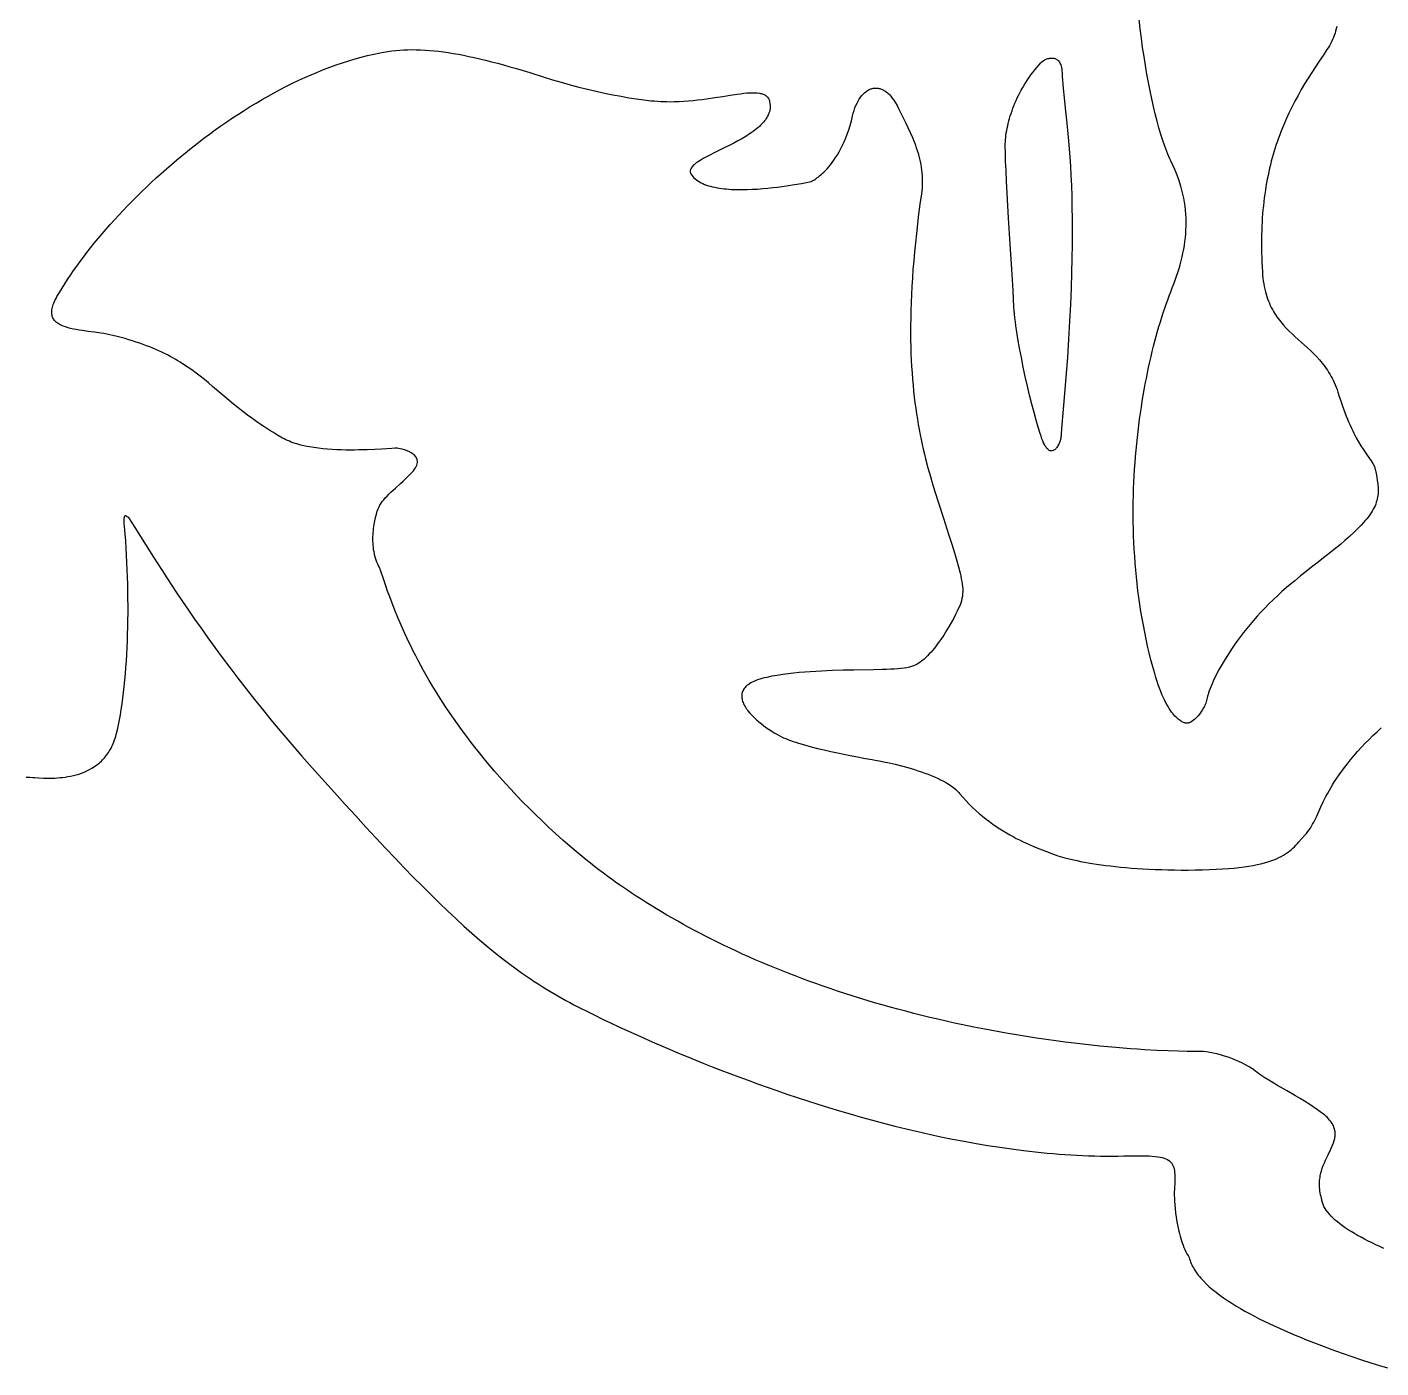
# Model space of a CAD drawing. Extents: x -599 to 1104, y -19005 to -18097.
# Drawn here: x -206.4 to 273.1, y -18954.4 to -18479.6 of the extents above; entities that cross this region are included whole.
import ezdxf

# ---------------------------------------------------------------- set-up
doc = ezdxf.new("R2010")
doc.units = 0
doc.layers.add('Layer_1', color=1, linetype='CONTINUOUS')

msp = doc.modelspace()

# ---------------------------------------------------------------- linework, layer by layer
at = {"layer": 'Layer_1'}
for points in [[(257.47, -18479.41), (257.28, -18480.2), (257.07, -18480.99), (256.84, -18481.77), (256.58, -18482.53), (256.29, -18483.29), (255.98, -18484.04), (255.64, -18484.77), (255.27, -18485.49), (254.87, -18486.2), (254.45, -18486.9), (253.99, -18487.58), (252.6, -18489.6), (251.23, -18491.62), (249.89, -18493.63), (248.59, -18495.65), (247.32, -18497.67), (246.09, -18499.7), (244.9, -18501.74), (243.74, -18503.8), (242.63, -18505.87), (241.55, -18507.97), (240.52, -18510.09), (239.54, -18512.24), (238.59, -18514.42), (237.7, -18516.64), (237.27, -18517.76), (236.85, -18518.89), (236.45, -18520.03), (236.05, -18521.19), (235.67, -18522.35), (235.31, -18523.53), (234.95, -18524.72), (234.61, -18525.92), (234.28, -18527.13), (233.97, -18528.36), (233.67, -18529.6), (233.38, -18530.85), (233.11, -18532.12), (232.85, -18533.41), (232.61, -18534.71), (232.38, -18536.02), (232.17, -18537.36), (231.97, -18538.7), (231.78, -18540.07), (231.61, -18541.45), (231.46, -18542.85), (231.32, -18544.27), (231.2, -18545.71), (231.09, -18547.17), (231, -18548.65), (230.92, -18550.14), (230.87, -18551.66), (230.82, -18553.2), (230.8, -18554.76), (230.79, -18556.34), (230.8, -18557.94), (230.83, -18559.57), (230.87, -18561.21), (230.93, -18562.89), (231.01, -18564.58), (231.11, -18566.3), (231.19, -18567.4), (231.29, -18568.46), (231.42, -18569.49), (231.58, -18570.48), (231.76, -18571.45), (231.96, -18572.38), (232.18, -18573.29), (232.42, -18574.16), (232.69, -18575.01), (232.97, -18575.83), (233.27, -18576.63), (233.59, -18577.4), (233.93, -18578.15), (234.28, -18578.87), (234.65, -18579.58), (235.04, -18580.26), (235.44, -18580.93), (235.85, -18581.57), (236.28, -18582.2), (236.72, -18582.81), (237.17, -18583.41), (237.64, -18583.99), (238.11, -18584.56), (238.59, -18585.12), (239.59, -18586.2), (240.61, -18587.24), (241.66, -18588.26), (242.73, -18589.25), (244.9, -18591.2), (247.08, -18593.17), (248.16, -18594.18), (249.23, -18595.22), (250.27, -18596.29), (251.29, -18597.4), (251.79, -18597.98), (252.28, -18598.57), (252.76, -18599.18), (253.23, -18599.8), (253.69, -18600.44), (254.14, -18601.09), (254.58, -18601.77), (255, -18602.46), (255.41, -18603.18), (255.81, -18603.92), (256.19, -18604.68), (256.55, -18605.47), (256.9, -18606.28), (257.23, -18607.11), (257.55, -18607.98), (257.84, -18608.87), (258.36, -18610.47), (258.86, -18611.98), (259.36, -18613.43), (259.85, -18614.79), (260.34, -18616.09), (260.81, -18617.32), (261.28, -18618.48), (261.75, -18619.58), (262.2, -18620.62), (262.65, -18621.61), (263.1, -18622.54), (263.53, -18623.43), (264.38, -18625.06), (265.21, -18626.52), (266, -18627.84), (266.77, -18629.05), (267.52, -18630.16), (268.23, -18631.21), (269.59, -18633.18), (270.23, -18634.16), (270.84, -18635.17), (271.37, -18637.74), (271.61, -18638.97), (271.82, -18640.18), (271.99, -18641.37), (272.05, -18641.96), (272.09, -18642.55), (272.12, -18643.14), (272.13, -18643.73), (272.11, -18644.31), (272.07, -18644.9), (272.01, -18645.49), (271.92, -18646.08), (271.8, -18646.68), (271.65, -18647.28), (271.47, -18647.89), (271.26, -18648.5), (271.01, -18649.11), (270.72, -18649.74), (270.4, -18650.37), (270.03, -18651.01), (269.63, -18651.66), (269.17, -18652.32), (268.68, -18652.99), (268.14, -18653.68), (267.54, -18654.37), (266.9, -18655.08), (266.06, -18655.98), (265.23, -18656.83), (264.41, -18657.66), (263.59, -18658.46), (261.97, -18659.98), (260.37, -18661.42), (258.77, -18662.79), (257.15, -18664.12), (255.52, -18665.43), (253.85, -18666.74), (250.38, -18669.42), (248.55, -18670.84), (246.65, -18672.34), (244.66, -18673.93), (242.57, -18675.65), (240.37, -18677.51), (238.06, -18679.53), (236.46, -18680.97), (234.91, -18682.43), (233.42, -18683.88), (231.98, -18685.34), (230.59, -18686.8), (229.26, -18688.26), (227.98, -18689.71), (226.75, -18691.15), (225.57, -18692.58), (224.44, -18694), (223.36, -18695.4), (222.33, -18696.79), (221.35, -18698.16), (220.42, -18699.5), (219.54, -18700.82), (218.7, -18702.12), (217.92, -18703.38), (217.18, -18704.61), (216.49, -18705.81), (215.84, -18706.97), (215.24, -18708.09), (214.69, -18709.16), (214.18, -18710.2), (213.72, -18711.18), (213.3, -18712.12), (212.93, -18713.01), (212.6, -18713.84), (212.31, -18714.62), (212.07, -18715.34), (211.87, -18715.99), (211.71, -18716.59), (211.59, -18717.11), (211.48, -18717.6), (211.35, -18718.07), (211.21, -18718.54), (211.05, -18718.99), (210.88, -18719.44), (210.69, -18719.87), (210.49, -18720.3), (210.28, -18720.71), (209.83, -18721.5), (209.34, -18722.24), (208.84, -18722.93), (208.31, -18723.56), (207.78, -18724.13), (207.24, -18724.63), (206.72, -18725.07), (206.21, -18725.44), (205.73, -18725.73), (205.28, -18725.95), (205.07, -18726.03), (204.87, -18726.09), (204.69, -18726.13), (204.52, -18726.14), (204.15, -18726.12), (203.94, -18726.09), (203.71, -18726.03), (203.46, -18725.96), (203.19, -18725.86), (202.91, -18725.74), (202.61, -18725.59), (202.3, -18725.41), (201.97, -18725.2), (201.63, -18724.96), (201.27, -18724.68), (200.91, -18724.36), (200.54, -18724.01), (200.15, -18723.61), (199.76, -18723.17), (199.36, -18722.68), (198.95, -18722.15), (198.54, -18721.57), (198.12, -18720.93), (197.69, -18720.24), (197.26, -18719.5), (196.83, -18718.7), (196.4, -18717.83), (195.97, -18716.91), (195.53, -18715.92), (195.1, -18714.87), (194.67, -18713.75), (194.24, -18712.55), (193.81, -18711.29), (193.39, -18709.95), (192.97, -18708.54), (192.29, -18706.11), (191.65, -18703.68), (191.04, -18701.24), (190.47, -18698.8), (189.93, -18696.35), (189.42, -18693.9), (188.95, -18691.45), (188.51, -18689), (188.1, -18686.55), (187.72, -18684.1), (187.37, -18681.64), (187.05, -18679.19), (186.76, -18676.75), (186.5, -18674.3), (186.27, -18671.86), (186.07, -18669.43), (185.89, -18667), (185.74, -18664.57), (185.62, -18662.15), (185.52, -18659.74), (185.45, -18657.34), (185.4, -18654.95), (185.38, -18652.56), (185.38, -18650.19), (185.4, -18647.83), (185.45, -18645.48), (185.52, -18643.14), (185.61, -18640.81), (185.73, -18638.5), (185.86, -18636.2), (186.02, -18633.92), (186.19, -18631.66), (186.38, -18629.41), (186.6, -18627.18), (186.83, -18624.96), (187.08, -18622.77), (187.34, -18620.59), (187.62, -18618.44), (187.92, -18616.31), (188.24, -18614.19), (188.57, -18612.11), (188.91, -18610.04), (189.27, -18608), (189.64, -18605.98), (190.03, -18603.99), (190.42, -18602.02), (190.83, -18600.09), (191.26, -18598.18), (191.69, -18596.29), (192.13, -18594.44), (192.59, -18592.62), (193.05, -18590.82), (193.52, -18589.06), (194, -18587.33), (194.49, -18585.63), (194.99, -18583.97), (195.49, -18582.34), (196, -18580.74), (196.52, -18579.18), (197.04, -18577.66), (197.57, -18576.17), (198.1, -18574.72), (198.63, -18573.31), (199.17, -18571.94), (199.71, -18570.57), (200.22, -18569.2), (200.7, -18567.83), (201.15, -18566.47), (201.58, -18565.1), (201.98, -18563.74), (202.34, -18562.37), (202.68, -18561), (202.98, -18559.64), (203.25, -18558.27), (203.48, -18556.9), (203.68, -18555.53), (203.84, -18554.15), (203.97, -18552.78), (204.05, -18551.4), (204.1, -18550.01), (204.11, -18548.62), (204.07, -18547.23), (204, -18545.83), (203.88, -18544.43), (203.71, -18543.02), (203.5, -18541.6), (203.25, -18540.18), (202.94, -18538.75), (202.59, -18537.31), (202.2, -18535.87), (201.75, -18534.42), (201.25, -18532.95), (200.7, -18531.48), (200.09, -18530), (199.43, -18528.51), (198.72, -18527.01), (198.35, -18526.23), (197.98, -18525.41), (197.62, -18524.56), (197.26, -18523.67), (196.9, -18522.74), (196.54, -18521.77), (195.84, -18519.74), (195.15, -18517.58), (194.47, -18515.29), (193.81, -18512.87), (193.17, -18510.35), (192.54, -18507.72), (191.93, -18504.98), (191.34, -18502.15), (190.77, -18499.23), (190.22, -18496.23), (189.7, -18493.15), (189.19, -18490.01), (188.71, -18486.8), (188.25, -18483.53), (187.82, -18480.21), (187.42, -18476.84)], [(274.19, -18912.12), (272.74, -18911.47), (271.33, -18910.82), (269.96, -18910.16), (268.62, -18909.5), (267.32, -18908.84), (266.07, -18908.17), (264.86, -18907.5), (263.7, -18906.83), (262.58, -18906.16), (261.5, -18905.48), (260.48, -18904.8), (259.51, -18904.12), (258.59, -18903.44), (257.73, -18902.75), (256.92, -18902.07), (256.17, -18901.38), (255.47, -18900.69), (254.84, -18900), (254.26, -18899.31), (253.76, -18898.62), (253.31, -18897.93), (252.93, -18897.24), (252.77, -18896.89), (252.62, -18896.54), (252.49, -18896.2), (252.38, -18895.85), (252.28, -18895.51), (252.21, -18895.16), (252.15, -18894.82), (252.11, -18894.47), (251.91, -18893.78), (251.75, -18893.1), (251.62, -18892.43), (251.51, -18891.78), (251.43, -18891.14), (251.38, -18890.51), (251.35, -18889.89), (251.35, -18889.28), (251.36, -18888.68), (251.4, -18888.09), (251.46, -18887.52), (251.54, -18886.95), (251.63, -18886.39), (251.75, -18885.85), (251.87, -18885.31), (252.01, -18884.78), (252.33, -18883.74), (252.69, -18882.74), (253.08, -18881.76), (253.5, -18880.82), (253.93, -18879.89), (254.36, -18878.99), (255.21, -18877.25), (255.6, -18876.41), (255.95, -18875.57), (256.26, -18874.75), (256.52, -18873.94), (256.63, -18873.53), (256.72, -18873.13), (256.8, -18872.73), (256.85, -18872.33), (256.88, -18871.93), (256.89, -18871.53), (256.88, -18871.13), (256.85, -18870.73), (256.79, -18870.33), (256.7, -18869.93), (256.59, -18869.52), (256.45, -18869.12), (256.28, -18868.71), (256.08, -18868.3), (255.84, -18867.89), (255.58, -18867.48), (255.27, -18867.06), (254.94, -18866.64), (254.56, -18866.22), (254.15, -18865.79), (253.7, -18865.36), (253.21, -18864.92), (252.67, -18864.48), (252.1, -18864.04), (250.65, -18862.99), (249.15, -18861.96), (247.61, -18860.96), (246.05, -18859.98), (244.46, -18859.02), (242.85, -18858.07), (239.64, -18856.22), (236.49, -18854.39), (234.95, -18853.48), (233.45, -18852.57), (232, -18851.66), (230.61, -18850.73), (229.28, -18849.8), (228.64, -18849.33), (228.03, -18848.86), (227.62, -18848.55), (227.18, -18848.25), (226.71, -18847.95), (226.22, -18847.65), (225.16, -18847.06), (224.03, -18846.49), (222.83, -18845.93), (221.57, -18845.4), (220.28, -18844.89), (218.96, -18844.42), (217.64, -18843.99), (216.31, -18843.6), (215, -18843.25), (213.73, -18842.95), (212.5, -18842.71), (211.32, -18842.53), (210.23, -18842.42), (209.71, -18842.39), (209.21, -18842.37), (207.09, -18842.36), (204.47, -18842.33), (201.36, -18842.26), (197.79, -18842.15), (193.76, -18841.97), (189.31, -18841.73), (186.93, -18841.58), (184.45, -18841.4), (181.86, -18841.21), (179.19, -18840.98), (176.41, -18840.74), (173.55, -18840.46), (170.59, -18840.16), (167.55, -18839.82), (164.42, -18839.46), (161.21, -18839.06), (157.92, -18838.62), (154.55, -18838.15), (151.11, -18837.65), (147.58, -18837.1), (143.99, -18836.51), (140.33, -18835.88), (136.6, -18835.21), (132.8, -18834.49), (128.95, -18833.73), (125.03, -18832.92), (122.06, -18832.29), (119.12, -18831.63), (116.2, -18830.96), (113.31, -18830.28), (110.45, -18829.58), (107.61, -18828.87), (104.79, -18828.14), (102, -18827.4), (99.24, -18826.64), (96.5, -18825.87), (93.78, -18825.09), (91.09, -18824.29), (88.43, -18823.48), (85.79, -18822.65), (83.18, -18821.81), (80.59, -18820.96), (78.03, -18820.1), (75.49, -18819.22), (72.98, -18818.34), (70.49, -18817.44), (68.03, -18816.53), (65.59, -18815.61), (63.18, -18814.68), (60.79, -18813.73), (58.43, -18812.78), (56.09, -18811.82), (53.78, -18810.84), (51.49, -18809.86), (49.23, -18808.86), (47, -18807.86), (44.79, -18806.85), (42.6, -18805.83), (40.44, -18804.8), (38.31, -18803.76), (36.2, -18802.71), (34.11, -18801.66), (32.05, -18800.6), (30.02, -18799.52), (28.01, -18798.45), (26.02, -18797.36), (24.07, -18796.27), (22.13, -18795.17), (20.22, -18794.07), (18.34, -18792.96), (16.48, -18791.84), (14.65, -18790.72), (12.84, -18789.59), (11.05, -18788.46), (9.3, -18787.32), (7.56, -18786.18), (5.85, -18785.03), (4.17, -18783.88), (2.51, -18782.72), (0.88, -18781.56), (-0.73, -18780.4), (-2.31, -18779.23), (-3.87, -18778.06), (-5.4, -18776.88), (-6.91, -18775.71), (-8.39, -18774.53), (-9.85, -18773.35), (-11.28, -18772.16), (-12.69, -18770.98), (-14.07, -18769.79), (-16.66, -18767.52), (-19.18, -18765.25), (-21.64, -18762.99), (-24.03, -18760.74), (-26.35, -18758.49), (-28.61, -18756.26), (-30.81, -18754.03), (-32.94, -18751.81), (-35.01, -18749.61), (-37.02, -18747.41), (-38.98, -18745.23), (-40.87, -18743.07), (-42.71, -18740.91), (-44.49, -18738.78), (-46.21, -18736.66), (-47.88, -18734.55), (-49.5, -18732.47), (-51.06, -18730.4), (-52.57, -18728.35), (-54.03, -18726.33), (-55.44, -18724.32), (-56.8, -18722.34), (-58.11, -18720.38), (-59.38, -18718.45), (-60.6, -18716.54), (-61.77, -18714.65), (-62.9, -18712.79), (-63.99, -18710.96), (-65.03, -18709.16), (-66.03, -18707.39), (-66.99, -18705.64), (-67.91, -18703.93), (-68.79, -18702.25), (-69.63, -18700.6), (-70.44, -18698.98), (-71.21, -18697.4), (-71.94, -18695.85), (-72.65, -18694.34), (-73.95, -18691.43), (-75.12, -18688.67), (-76.18, -18686.08), (-77.13, -18683.65), (-77.98, -18681.39), (-78.72, -18679.31), (-79.38, -18677.43), (-80.47, -18674.24), (-80.91, -18672.95), (-81.29, -18671.88), (-81.62, -18671.03), (-81.77, -18670.69), (-81.91, -18670.4), (-82.23, -18669.74), (-82.53, -18669.06), (-82.79, -18668.36), (-83.02, -18667.65), (-83.23, -18666.92), (-83.4, -18666.19), (-83.55, -18665.44), (-83.67, -18664.69), (-83.77, -18663.93), (-83.84, -18663.16), (-83.89, -18662.4), (-83.91, -18661.64), (-83.92, -18660.88), (-83.91, -18660.12), (-83.88, -18659.37), (-83.84, -18658.63), (-83.77, -18657.89), (-83.7, -18657.18), (-83.51, -18655.78), (-83.27, -18654.46), (-83, -18653.23), (-82.71, -18652.1), (-82.4, -18651.08), (-82.08, -18650.21), (-81.77, -18649.48), (-81.61, -18649.16), (-81.44, -18648.84), (-81.05, -18648.2), (-80.6, -18647.58), (-80.1, -18646.95), (-79.54, -18646.32), (-78.93, -18645.68), (-78.26, -18645.02), (-77.54, -18644.34), (-75.96, -18642.88), (-74.18, -18641.25), (-73.23, -18640.36), (-72.23, -18639.41), (-71.19, -18638.39), (-70.11, -18637.3), (-69.61, -18636.74), (-69.19, -18636.19), (-68.85, -18635.67), (-68.58, -18635.17), (-68.39, -18634.69), (-68.26, -18634.24), (-68.19, -18633.8), (-68.18, -18633.39), (-68.22, -18633), (-68.32, -18632.63), (-68.46, -18632.27), (-68.64, -18631.94), (-68.87, -18631.62), (-69.12, -18631.33), (-69.41, -18631.05), (-69.73, -18630.79), (-70.07, -18630.55), (-70.43, -18630.32), (-70.81, -18630.11), (-71.2, -18629.92), (-71.59, -18629.74), (-71.99, -18629.58), (-72.79, -18629.31), (-73.56, -18629.09), (-74.27, -18628.92), (-74.88, -18628.81), (-75.37, -18628.74), (-75.64, -18628.73), (-76.04, -18628.73), (-77.23, -18628.79), (-80.91, -18629.02), (-83.3, -18629.15), (-85.97, -18629.27), (-88.88, -18629.35), (-90.4, -18629.37), (-91.95, -18629.37), (-93.54, -18629.36), (-95.14, -18629.32), (-96.76, -18629.26), (-98.39, -18629.17), (-100.02, -18629.06), (-101.64, -18628.91), (-103.25, -18628.73), (-104.84, -18628.51), (-106.4, -18628.25), (-107.92, -18627.95), (-109.41, -18627.61), (-110.13, -18627.42), (-110.84, -18627.21), (-111.53, -18627), (-112.21, -18626.77), (-112.88, -18626.53), (-113.53, -18626.28), (-114.16, -18626.02), (-114.77, -18625.74), (-115.36, -18625.44), (-115.93, -18625.13), (-117.12, -18624.45), (-118.28, -18623.77), (-119.41, -18623.09), (-120.5, -18622.41), (-122.6, -18621.06), (-124.6, -18619.71), (-126.49, -18618.37), (-128.3, -18617.04), (-130.03, -18615.72), (-131.68, -18614.41), (-133.28, -18613.11), (-134.83, -18611.83), (-137.82, -18609.3), (-140.72, -18606.83), (-142.17, -18605.62), (-143.62, -18604.43), (-145.09, -18603.26), (-146.59, -18602.11), (-148.13, -18600.98), (-149.72, -18599.88), (-151.36, -18598.8), (-152.21, -18598.27), (-153.07, -18597.74), (-153.96, -18597.23), (-154.86, -18596.72), (-155.79, -18596.21), (-156.74, -18595.71), (-157.71, -18595.22), (-158.71, -18594.74), (-159.74, -18594.26), (-160.79, -18593.79), (-161.87, -18593.33), (-162.98, -18592.88), (-164.13, -18592.43), (-165.31, -18592), (-166.52, -18591.57), (-167.76, -18591.14), (-169.05, -18590.73), (-170.37, -18590.33), (-171.72, -18589.93), (-173.12, -18589.54), (-174.56, -18589.16), (-176.05, -18588.79), (-177.08, -18588.56), (-178.14, -18588.35), (-179.22, -18588.16), (-180.31, -18587.98), (-182.53, -18587.66), (-184.76, -18587.36), (-186.93, -18587.05), (-188, -18586.88), (-189.03, -18586.7), (-190.03, -18586.51), (-191, -18586.29), (-191.92, -18586.06), (-192.79, -18585.79), (-193.61, -18585.5), (-194.37, -18585.17), (-194.73, -18584.99), (-195.07, -18584.8), (-195.39, -18584.6), (-195.7, -18584.39), (-195.98, -18584.17), (-196.25, -18583.94), (-196.5, -18583.7), (-196.72, -18583.44), (-196.93, -18583.18), (-197.11, -18582.89), (-197.27, -18582.6), (-197.41, -18582.29), (-197.52, -18581.96), (-197.6, -18581.62), (-197.67, -18581.27), (-197.7, -18580.9), (-197.71, -18580.51), (-197.69, -18580.11), (-197.65, -18579.69), (-197.57, -18579.25), (-197.47, -18578.79), (-197.33, -18578.32), (-197.16, -18577.82), (-196.97, -18577.31), (-196.74, -18576.77), (-196.48, -18576.22), (-196.18, -18575.65), (-195.85, -18575.05), (-194.98, -18573.56), (-194.06, -18572.04), (-193.11, -18570.51), (-192.1, -18568.97), (-191.06, -18567.4), (-189.98, -18565.83), (-188.85, -18564.24), (-187.68, -18562.64), (-186.48, -18561.02), (-185.23, -18559.4), (-183.95, -18557.77), (-182.63, -18556.13), (-181.28, -18554.48), (-179.89, -18552.83), (-178.46, -18551.18), (-177, -18549.52), (-175.51, -18547.86), (-173.99, -18546.2), (-172.43, -18544.54), (-170.84, -18542.88), (-169.22, -18541.23), (-167.57, -18539.57), (-165.9, -18537.93), (-164.19, -18536.29), (-162.46, -18534.65), (-160.7, -18533.03), (-158.91, -18531.41), (-157.1, -18529.8), (-155.27, -18528.21), (-153.41, -18526.63), (-151.52, -18525.06), (-149.62, -18523.51), (-147.69, -18521.98), (-145.75, -18520.46), (-143.78, -18518.96), (-141.8, -18517.48), (-139.79, -18516.02), (-137.77, -18514.58), (-135.73, -18513.17), (-133.67, -18511.78), (-131.6, -18510.42), (-129.52, -18509.08), (-127.42, -18507.77), (-125.3, -18506.49), (-123.18, -18505.24), (-121.04, -18504.02), (-118.89, -18502.83), (-116.73, -18501.68), (-114.56, -18500.56), (-112.38, -18499.47), (-110.2, -18498.42), (-108, -18497.42), (-105.8, -18496.44), (-103.6, -18495.51), (-101.38, -18494.63), (-99.17, -18493.78), (-96.95, -18492.98), (-94.72, -18492.22), (-92.5, -18491.51), (-90.27, -18490.84), (-88.05, -18490.22), (-85.82, -18489.65), (-83.59, -18489.14), (-81.37, -18488.67), (-80.01, -18488.42), (-78.63, -18488.2), (-77.25, -18488.02), (-75.85, -18487.86), (-74.43, -18487.74), (-73, -18487.65), (-71.54, -18487.6), (-70.06, -18487.58), (-68.56, -18487.59), (-67.03, -18487.64), (-65.48, -18487.71), (-63.89, -18487.83), (-62.28, -18487.97), (-60.63, -18488.15), (-58.95, -18488.37), (-57.23, -18488.61), (-55.47, -18488.9), (-53.67, -18489.21), (-51.83, -18489.56), (-49.95, -18489.95), (-48.02, -18490.37), (-46.05, -18490.82), (-44.02, -18491.31), (-41.95, -18491.84), (-39.82, -18492.4), (-37.64, -18492.99), (-35.4, -18493.62), (-33.11, -18494.28), (-30.75, -18494.99), (-28.34, -18495.72), (-23.32, -18497.3), (-20.27, -18498.24), (-17.2, -18499.14), (-14.12, -18499.99), (-11.03, -18500.81), (-7.95, -18501.58), (-4.9, -18502.29), (-1.89, -18502.96), (1.06, -18503.57), (3.95, -18504.11), (6.76, -18504.6), (9.47, -18505.02), (12.07, -18505.37), (14.55, -18505.65), (15.74, -18505.76), (16.89, -18505.85), (18.01, -18505.92), (19.08, -18505.97), (20.12, -18506), (21.11, -18506.01), (22.82, -18505.99), (24.51, -18505.94), (26.18, -18505.84), (27.83, -18505.72), (29.46, -18505.57), (31.06, -18505.4), (32.63, -18505.21), (34.17, -18505), (37.14, -18504.57), (39.98, -18504.12), (42.64, -18503.7), (45.13, -18503.32), (46.3, -18503.17), (47.42, -18503.03), (48.49, -18502.93), (49.5, -18502.86), (50.46, -18502.83), (51.35, -18502.83), (52.19, -18502.89), (52.96, -18502.99), (53.32, -18503.06), (53.66, -18503.14), (53.99, -18503.24), (54.3, -18503.35), (54.59, -18503.48), (54.87, -18503.62), (55.13, -18503.78), (55.36, -18503.95), (55.59, -18504.15), (55.79, -18504.36), (55.97, -18504.58), (56.14, -18504.83), (56.28, -18505.1), (56.4, -18505.38), (56.51, -18505.69), (56.59, -18506.01), (56.71, -18506.63), (56.76, -18507.24), (56.77, -18507.84), (56.73, -18508.42), (56.64, -18509), (56.5, -18509.57), (56.32, -18510.12), (56.1, -18510.67), (55.83, -18511.21), (55.53, -18511.74), (55.19, -18512.26), (54.81, -18512.77), (54.4, -18513.28), (53.96, -18513.77), (53.49, -18514.26), (52.98, -18514.74), (52.45, -18515.21), (51.9, -18515.67), (51.32, -18516.13), (50.72, -18516.58), (50.1, -18517.02), (49.46, -18517.45), (48.13, -18518.3), (46.75, -18519.12), (45.33, -18519.92), (43.88, -18520.69), (42.43, -18521.44), (39.53, -18522.88), (36.75, -18524.25), (35.44, -18524.91), (34.2, -18525.55), (33.04, -18526.18), (31.98, -18526.81), (31.04, -18527.42), (30.61, -18527.72), (30.22, -18528.02), (29.86, -18528.32), (29.54, -18528.62), (29.25, -18528.91), (29.01, -18529.2), (28.81, -18529.5), (28.65, -18529.79), (28.54, -18530.08), (28.47, -18530.37), (28.45, -18530.66), (28.49, -18530.95), (28.57, -18531.24), (28.71, -18531.53), (29.02, -18532.02), (29.38, -18532.48), (29.77, -18532.92), (30.21, -18533.33), (30.68, -18533.71), (31.19, -18534.08), (31.73, -18534.41), (32.31, -18534.73), (32.92, -18535.02), (33.56, -18535.29), (34.23, -18535.54), (34.93, -18535.77), (35.65, -18535.98), (36.4, -18536.16), (37.17, -18536.33), (37.96, -18536.49), (38.77, -18536.62), (39.6, -18536.74), (40.45, -18536.84), (41.31, -18536.92), (42.18, -18536.99), (43.07, -18537.05), (44.88, -18537.12), (46.71, -18537.13), (48.57, -18537.11), (50.43, -18537.04), (52.28, -18536.93), (54.12, -18536.79), (55.92, -18536.63), (57.69, -18536.45), (59.4, -18536.24), (61.04, -18536.03), (62.6, -18535.81), (65.44, -18535.37), (67.82, -18534.95), (69.64, -18534.61), (71.22, -18534.29), (71.33, -18534.23), (71.67, -18534.06), (72.2, -18533.76), (72.9, -18533.31), (73.31, -18533.02), (73.75, -18532.69), (74.22, -18532.32), (74.72, -18531.9), (75.24, -18531.43), (75.79, -18530.92), (76.35, -18530.35), (76.93, -18529.73), (77.53, -18529.06), (78.13, -18528.32), (78.74, -18527.53), (79.35, -18526.68), (79.97, -18525.76), (80.58, -18524.79), (81.19, -18523.74), (81.79, -18522.63), (82.38, -18521.44), (82.96, -18520.19), (83.52, -18518.86), (84.06, -18517.46), (84.58, -18515.98), (85.07, -18514.42), (85.53, -18512.78), (85.96, -18511.06), (86.21, -18510.06), (86.5, -18509.11), (86.81, -18508.21), (87.16, -18507.36), (87.53, -18506.55), (87.92, -18505.8), (88.34, -18505.09), (88.78, -18504.44), (89.24, -18503.85), (89.72, -18503.31), (90.22, -18502.83), (90.74, -18502.4), (91.27, -18502.04), (91.54, -18501.88), (91.82, -18501.74), (92.09, -18501.61), (92.37, -18501.5), (92.65, -18501.4), (92.94, -18501.32), (93.23, -18501.26), (93.52, -18501.21), (93.81, -18501.18), (94.1, -18501.17), (94.4, -18501.18), (94.69, -18501.2), (94.99, -18501.24), (95.29, -18501.29), (95.59, -18501.37), (95.89, -18501.46), (96.19, -18501.57), (96.49, -18501.7), (96.79, -18501.84), (97.09, -18502.01), (97.39, -18502.19), (97.69, -18502.4), (97.99, -18502.62), (98.28, -18502.86), (98.58, -18503.12), (98.88, -18503.4), (99.46, -18504.03), (100.04, -18504.73), (100.62, -18505.51), (101.18, -18506.38), (101.73, -18507.33), (102.27, -18508.37), (103.9, -18511.67), (104.73, -18513.37), (105.56, -18515.1), (106.36, -18516.87), (107.13, -18518.67), (107.51, -18519.59), (107.86, -18520.51), (108.21, -18521.44), (108.53, -18522.38), (108.84, -18523.33), (109.14, -18524.29), (109.41, -18525.26), (109.65, -18526.24), (109.88, -18527.22), (110.08, -18528.22), (110.25, -18529.22), (110.39, -18530.24), (110.51, -18531.26), (110.59, -18532.29), (110.63, -18533.33), (110.65, -18534.39), (110.62, -18535.45), (110.56, -18536.52), (110.46, -18537.6), (110.32, -18538.69), (109.82, -18542.3), (109.36, -18545.84), (108.94, -18549.3), (108.55, -18552.68), (108.2, -18555.99), (107.89, -18559.22), (107.61, -18562.38), (107.36, -18565.47), (107.15, -18568.49), (106.96, -18571.44), (106.81, -18574.32), (106.7, -18577.14), (106.61, -18579.9), (106.55, -18582.59), (106.51, -18585.23), (106.51, -18587.8), (106.53, -18590.31), (106.58, -18592.77), (106.65, -18595.18), (106.75, -18597.53), (106.87, -18599.83), (107.02, -18602.08), (107.18, -18604.28), (107.37, -18606.43), (107.58, -18608.54), (107.81, -18610.6), (108.05, -18612.62), (108.32, -18614.6), (108.6, -18616.54), (108.9, -18618.44), (109.22, -18620.3), (109.55, -18622.13), (109.89, -18623.93), (110.25, -18625.69), (110.62, -18627.42), (111, -18629.12), (111.4, -18630.79), (111.8, -18632.44), (112.64, -18635.65), (113.51, -18638.78), (114.41, -18641.83), (115.32, -18644.82), (116.25, -18647.75), (118.13, -18653.51), (119.99, -18659.19), (120.9, -18662.03), (121.78, -18664.9), (122.63, -18667.79), (123.45, -18670.72), (124.02, -18672.93), (124.26, -18673.96), (124.48, -18674.95), (124.66, -18675.9), (124.8, -18676.82), (124.9, -18677.71), (124.96, -18678.58), (124.98, -18679.43), (124.94, -18680.27), (124.85, -18681.11), (124.71, -18681.95), (124.51, -18682.8), (124.25, -18683.66), (123.92, -18684.53), (123.53, -18685.43), (123.05, -18686.42), (122.47, -18687.58), (121.79, -18688.87), (121.02, -18690.28), (120.17, -18691.76), (119.24, -18693.31), (118.25, -18694.88), (117.19, -18696.45), (116.64, -18697.23), (116.08, -18698), (115.51, -18698.75), (114.93, -18699.49), (114.35, -18700.21), (113.75, -18700.9), (113.14, -18701.57), (112.53, -18702.21), (111.92, -18702.82), (111.3, -18703.39), (110.67, -18703.91), (110.05, -18704.4), (109.42, -18704.84), (108.79, -18705.23), (108.17, -18705.56), (107.54, -18705.84), (107.22, -18705.96), (106.87, -18706.07), (106.09, -18706.28), (105.2, -18706.45), (104.22, -18706.61), (103.14, -18706.74), (101.97, -18706.85), (100.72, -18706.94), (99.38, -18707.01), (97.97, -18707.07), (96.49, -18707.12), (93.34, -18707.2), (86.39, -18707.31), (82.67, -18707.38), (78.84, -18707.48), (76.89, -18707.56), (74.93, -18707.64), (72.96, -18707.75), (70.99, -18707.88), (69.01, -18708.02), (67.04, -18708.2), (65.08, -18708.4), (63.13, -18708.63), (61.2, -18708.89), (59.29, -18709.18), (57.41, -18709.51), (55.57, -18709.88), (54.68, -18710.09), (53.84, -18710.3), (53.06, -18710.53), (52.33, -18710.78), (51.64, -18711.03), (51.01, -18711.3), (50.43, -18711.58), (49.89, -18711.87), (49.4, -18712.17), (48.95, -18712.48), (48.55, -18712.8), (48.19, -18713.13), (47.87, -18713.46), (47.59, -18713.81), (47.35, -18714.16), (47.15, -18714.52), (46.99, -18714.88), (46.87, -18715.26), (46.78, -18715.63), (46.72, -18716.02), (46.7, -18716.41), (46.7, -18716.8), (46.74, -18717.2), (46.81, -18717.6), (46.91, -18718), (47.03, -18718.41), (47.19, -18718.81), (47.36, -18719.22), (47.56, -18719.63), (47.79, -18720.05), (48.04, -18720.46), (48.3, -18720.87), (48.59, -18721.28), (48.9, -18721.69), (49.56, -18722.51), (50.29, -18723.31), (51.08, -18724.11), (51.9, -18724.88), (52.77, -18725.64), (53.66, -18726.37), (54.57, -18727.07), (55.49, -18727.74), (56.42, -18728.38), (57.33, -18728.98), (58.24, -18729.53), (59.11, -18730.04), (59.96, -18730.5), (60.76, -18730.91), (61.52, -18731.26), (62.27, -18731.58), (63.08, -18731.91), (63.95, -18732.23), (64.87, -18732.55), (65.84, -18732.87), (66.85, -18733.19), (68.99, -18733.82), (71.24, -18734.44), (73.56, -18735.03), (75.93, -18735.6), (78.3, -18736.14), (80.64, -18736.66), (82.9, -18737.13), (85.06, -18737.56), (87.07, -18737.95), (90.51, -18738.58), (92.93, -18738.97), (94, -18739.15), (95.39, -18739.41), (97.05, -18739.74), (98.94, -18740.15), (101.02, -18740.63), (103.24, -18741.2), (105.56, -18741.83), (106.74, -18742.18), (107.94, -18742.54), (109.13, -18742.93), (110.33, -18743.33), (111.52, -18743.75), (112.69, -18744.2), (113.85, -18744.66), (114.99, -18745.13), (116.09, -18745.63), (117.16, -18746.15), (118.19, -18746.69), (119.18, -18747.24), (120.12, -18747.82), (121, -18748.41), (121.82, -18749.02), (122.57, -18749.65), (122.92, -18749.97), (123.25, -18750.3), (123.56, -18750.63), (123.85, -18750.97), (124.97, -18752.28), (126.12, -18753.54), (127.28, -18754.75), (128.45, -18755.91), (129.64, -18757.02), (130.83, -18758.08), (132.03, -18759.09), (133.24, -18760.06), (134.45, -18760.98), (135.66, -18761.86), (136.87, -18762.69), (138.08, -18763.49), (139.27, -18764.24), (140.46, -18764.96), (141.63, -18765.64), (142.79, -18766.28), (143.94, -18766.89), (145.06, -18767.46), (146.16, -18768), (147.24, -18768.51), (148.29, -18768.99), (149.32, -18769.44), (151.26, -18770.26), (153.07, -18770.97), (154.7, -18771.59), (157.41, -18772.6), (158.02, -18772.82), (158.7, -18773.06), (159.46, -18773.3), (160.29, -18773.54), (161.19, -18773.79), (162.16, -18774.04), (163.2, -18774.29), (164.32, -18774.54), (165.49, -18774.79), (166.74, -18775.04), (168.06, -18775.29), (169.44, -18775.53), (170.88, -18775.77), (172.4, -18776.01), (173.97, -18776.24), (175.61, -18776.45), (177.31, -18776.66), (179.08, -18776.87), (180.9, -18777.05), (182.79, -18777.23), (184.73, -18777.4), (186.73, -18777.55), (188.8, -18777.68), (190.92, -18777.8), (193.09, -18777.9), (195.33, -18777.98), (197.61, -18778.05), (199.96, -18778.09), (202.35, -18778.11), (204.8, -18778.11), (207.3, -18778.08), (209.86, -18778.03), (212.36, -18777.95), (214.72, -18777.85), (216.95, -18777.73), (219.06, -18777.58), (221.04, -18777.41), (222.9, -18777.21), (224.64, -18776.99), (226.28, -18776.76), (227.82, -18776.5), (229.26, -18776.21), (230.6, -18775.91), (231.86, -18775.59), (233.03, -18775.25), (234.13, -18774.89), (235.15, -18774.52), (236.1, -18774.12), (236.99, -18773.71), (237.82, -18773.28), (238.6, -18772.83), (239.33, -18772.37), (240.02, -18771.89), (240.67, -18771.4), (241.29, -18770.9), (241.88, -18770.37), (242.45, -18769.84), (242.99, -18769.29), (243.53, -18768.73), (244.06, -18768.16), (245.11, -18766.98), (246.18, -18765.76), (246.72, -18765.14), (247.21, -18764.51), (247.67, -18763.88), (248.11, -18763.23), (248.52, -18762.56), (248.91, -18761.88), (249.28, -18761.19), (249.65, -18760.48), (250.36, -18759), (251.08, -18757.43), (251.84, -18755.77), (252.68, -18754), (253.13, -18753.07), (253.62, -18752.11), (254.15, -18751.11), (254.72, -18750.09), (255.33, -18749.02), (255.99, -18747.93), (256.7, -18746.79), (257.47, -18745.61), (258.31, -18744.39), (259.21, -18743.13), (260.18, -18741.83), (261.22, -18740.48), (262.35, -18739.09), (263.56, -18737.65), (264.85, -18736.15), (266.24, -18734.61), (267.55, -18733.22), (268.9, -18731.85), (270.29, -18730.49), (271.73, -18729.14), (273.2, -18727.81)], [(-206.75, -18745.2), (-205.51, -18745.27), (-204.45, -18745.33), (-204.09, -18745.35), (-203.74, -18745.38), (-202.25, -18745.48), (-200.62, -18745.55), (-199.09, -18745.58), (-197.44, -18745.56), (-196.57, -18745.53), (-195.68, -18745.48), (-194.77, -18745.4), (-193.85, -18745.31), (-192.91, -18745.19), (-191.96, -18745.04), (-191, -18744.86), (-190.04, -18744.64), (-189.08, -18744.4), (-188.12, -18744.11), (-187.17, -18743.79), (-186.23, -18743.42), (-185.3, -18743.01), (-184.38, -18742.56), (-183.48, -18742.06), (-182.6, -18741.5), (-181.75, -18740.89), (-181.33, -18740.57), (-180.92, -18740.23), (-180.52, -18739.88), (-180.12, -18739.51), (-179.74, -18739.13), (-179.36, -18738.73), (-178.99, -18738.32), (-178.63, -18737.89), (-178.28, -18737.45), (-177.94, -18736.98), (-177.61, -18736.51), (-177.3, -18736.01), (-176.99, -18735.5), (-176.7, -18734.97), (-176.42, -18734.42), (-176.15, -18733.86), (-175.89, -18733.27), (-175.65, -18732.67), (-175.42, -18732.05), (-175.2, -18731.41), (-175, -18730.75), (-174.82, -18730.07), (-174.43, -18728.44), (-174.06, -18726.74), (-173.71, -18724.97), (-173.38, -18723.14), (-173.07, -18721.24), (-172.78, -18719.28), (-172.5, -18717.26), (-172.25, -18715.19), (-172.01, -18713.06), (-171.8, -18710.89), (-171.6, -18708.67), (-171.42, -18706.41), (-171.26, -18704.1), (-171.12, -18701.76), (-171, -18699.39), (-170.9, -18696.98), (-170.82, -18694.54), (-170.75, -18692.08), (-170.71, -18689.59), (-170.68, -18687.09), (-170.68, -18684.56), (-170.69, -18682.02), (-170.73, -18679.48), (-170.78, -18676.92), (-170.85, -18674.36), (-170.94, -18671.79), (-171.05, -18669.22), (-171.18, -18666.66), (-171.33, -18664.1), (-171.5, -18661.56), (-171.69, -18659.02), (-171.9, -18656.5), (-172, -18655.23), (-172.03, -18654.22), (-172.02, -18653.82), (-171.99, -18653.47), (-171.95, -18653.18), (-171.9, -18652.96), (-171.82, -18652.79), (-171.73, -18652.67), (-171.63, -18652.61), (-171.51, -18652.6), (-171.37, -18652.65), (-171.22, -18652.74), (-171.04, -18652.89), (-170.86, -18653.08), (-170.62, -18653.11), (-170.18, -18653.75), (-169.64, -18654.57), (-168.26, -18656.76), (-164.27, -18663.19), (-161.66, -18667.34), (-158.64, -18672.06), (-156.98, -18674.62), (-155.21, -18677.31), (-153.34, -18680.12), (-151.36, -18683.05), (-149.28, -18686.09), (-147.1, -18689.24), (-144.81, -18692.5), (-142.42, -18695.85), (-139.92, -18699.29), (-137.32, -18702.82), (-134.61, -18706.44), (-131.8, -18710.13), (-128.88, -18713.89), (-125.86, -18717.73), (-122.73, -18721.62), (-119.49, -18725.58), (-116.15, -18729.58), (-112.7, -18733.63), (-109.15, -18737.73), (-105.48, -18741.86), (-97.53, -18750.7), (-93.71, -18754.9), (-90, -18758.97), (-86.39, -18762.89), (-82.88, -18766.69), (-79.45, -18770.35), (-76.1, -18773.88), (-72.83, -18777.3), (-69.64, -18780.59), (-66.51, -18783.76), (-63.44, -18786.82), (-60.43, -18789.76), (-57.47, -18792.6), (-54.56, -18795.33), (-51.69, -18797.96), (-48.85, -18800.49), (-46.04, -18802.93), (-43.26, -18805.27), (-40.5, -18807.52), (-37.75, -18809.69), (-36.38, -18810.74), (-35.01, -18811.77), (-33.64, -18812.78), (-32.28, -18813.77), (-30.91, -18814.74), (-29.54, -18815.7), (-28.17, -18816.63), (-26.8, -18817.55), (-25.42, -18818.45), (-24.04, -18819.33), (-22.66, -18820.19), (-21.27, -18821.04), (-19.87, -18821.87), (-18.47, -18822.69), (-17.06, -18823.49), (-15.65, -18824.28), (-14.22, -18825.05), (-12.79, -18825.81), (-11.35, -18826.55), (-9.89, -18827.28), (-8.43, -18828), (-6.95, -18828.7), (-5.77, -18829.3), (-2.34, -18830.99), (0.17, -18832.19), (3.17, -18833.6), (6.65, -18835.21), (10.57, -18836.99), (14.94, -18838.92), (19.71, -18840.98), (24.86, -18843.16), (27.58, -18844.28), (30.39, -18845.43), (33.28, -18846.59), (36.26, -18847.77), (39.31, -18848.96), (42.44, -18850.16), (45.65, -18851.37), (48.93, -18852.58), (52.29, -18853.8), (55.7, -18855.02), (59.18, -18856.24), (62.73, -18857.45), (66.33, -18858.65), (69.99, -18859.85), (73.7, -18861.03), (77.46, -18862.2), (81.27, -18863.35), (85.12, -18864.49), (89.02, -18865.6), (92.96, -18866.68), (96.93, -18867.74), (100.94, -18868.77), (104.98, -18869.77), (109.04, -18870.74), (113.14, -18871.66), (117.25, -18872.55), (121.39, -18873.39), (125.54, -18874.19), (129.71, -18874.95), (133.9, -18875.65), (138.09, -18876.3), (142.29, -18876.9), (146.49, -18877.44), (148.59, -18877.69), (150.69, -18877.92), (152.79, -18878.14), (154.89, -18878.34), (156.99, -18878.53), (159.09, -18878.7), (161.19, -18878.85), (163.28, -18878.99), (165.38, -18879.1), (167.47, -18879.2), (169.55, -18879.29), (171.64, -18879.35), (173.72, -18879.4), (175.79, -18879.42), (177.86, -18879.43), (179.93, -18879.42), (181.99, -18879.38), (184.04, -18879.33), (185.65, -18879.29), (187.14, -18879.27), (188.53, -18879.27), (189.82, -18879.3), (191.01, -18879.34), (192.1, -18879.42), (193.11, -18879.51), (194.03, -18879.64), (194.87, -18879.79), (195.63, -18879.96), (196.31, -18880.17), (196.92, -18880.4), (197.47, -18880.67), (197.95, -18880.97), (198.17, -18881.13), (198.37, -18881.3), (198.56, -18881.47), (198.73, -18881.66), (198.9, -18881.85), (199.05, -18882.05), (199.31, -18882.48), (199.53, -18882.95), (199.7, -18883.45), (199.84, -18883.99), (199.94, -18884.57), (200.02, -18885.18), (200.06, -18885.84), (200.09, -18886.54), (200.09, -18887.28), (200.06, -18888.88), (199.92, -18892.64), (199.91, -18893.36), (199.94, -18894.28), (199.99, -18895.38), (200.07, -18896.62), (200.2, -18898), (200.37, -18899.48), (200.58, -18901.05), (200.84, -18902.67), (201.16, -18904.34), (201.53, -18906.03), (201.74, -18906.88), (201.97, -18907.72), (202.21, -18908.55), (202.47, -18909.38), (202.74, -18910.19), (203.03, -18910.99), (203.35, -18911.77), (203.68, -18912.53), (204.03, -18913.27), (204.39, -18913.98), (204.78, -18914.66), (205.19, -18915.31), (205.33, -18915.84), (205.49, -18916.37), (205.67, -18916.9), (205.88, -18917.43), (206.12, -18917.95), (206.38, -18918.48), (206.66, -18919), (206.97, -18919.52), (207.3, -18920.04), (207.65, -18920.56), (208.02, -18921.08), (208.42, -18921.59), (208.84, -18922.11), (209.28, -18922.62), (209.73, -18923.13), (210.21, -18923.64), (211.23, -18924.65), (212.32, -18925.66), (213.48, -18926.65), (214.71, -18927.64), (216, -18928.62), (217.36, -18929.6), (218.77, -18930.56), (220.24, -18931.51), (221.75, -18932.45), (223.32, -18933.38), (224.93, -18934.31), (226.58, -18935.21), (228.27, -18936.11), (229.99, -18937), (231.74, -18937.87), (233.52, -18938.73), (235.32, -18939.58), (237.14, -18940.41), (238.98, -18941.23), (240.83, -18942.03), (242.69, -18942.82), (244.56, -18943.59), (246.43, -18944.35), (248.31, -18945.09), (252.03, -18946.53), (255.72, -18947.89), (259.33, -18949.18), (262.85, -18950.4), (266.24, -18951.53), (269.49, -18952.59), (272.55, -18953.55), (275.41, -18954.43)]]:
    msp.add_lwpolyline(points, dxfattribs=at)
msp.add_lwpolyline([(153.03, -18625.35), (152.72, -18624.47), (152.4, -18623.51), (151.71, -18621.32), (150.98, -18618.83), (150.23, -18616.08), (149.46, -18613.11), (148.68, -18609.98), (147.91, -18606.71), (147.15, -18603.36), (146.43, -18599.97), (145.74, -18596.58), (145.11, -18593.24), (144.54, -18589.98), (144.05, -18586.86), (143.83, -18585.37), (143.64, -18583.92), (143.47, -18582.53), (143.33, -18581.2), (143.22, -18579.93), (143.13, -18578.74), (142.79, -18572.93), (142.32, -18565.28), (141.77, -18556.51), (141.22, -18547.31), (140.72, -18538.38), (140.5, -18534.23), (140.32, -18530.42), (140.18, -18527.03), (140.09, -18524.14), (140.05, -18521.85), (140.06, -18520.96), (140.08, -18520.24), (140.13, -18519.47), (140.21, -18518.69), (140.3, -18517.89), (140.42, -18517.07), (140.56, -18516.24), (140.72, -18515.4), (140.9, -18514.55), (141.1, -18513.69), (141.32, -18512.81), (141.56, -18511.93), (141.83, -18511.05), (142.12, -18510.15), (142.43, -18509.25), (142.76, -18508.34), (143.12, -18507.44), (143.49, -18506.52), (143.89, -18505.61), (144.31, -18504.69), (144.76, -18503.77), (145.22, -18502.86), (145.72, -18501.94), (146.23, -18501.03), (146.77, -18500.12), (147.33, -18499.21), (147.91, -18498.31), (148.52, -18497.41), (149.15, -18496.53), (149.8, -18495.64), (150.48, -18494.77), (151.19, -18493.91), (151.91, -18493.05), (152.67, -18492.21), (152.83, -18492.04), (153.02, -18491.88), (153.46, -18491.55), (153.96, -18491.25), (154.23, -18491.11), (154.52, -18490.98), (154.81, -18490.87), (155.11, -18490.77), (155.42, -18490.69), (155.73, -18490.62), (156.04, -18490.58), (156.35, -18490.55), (156.67, -18490.55), (156.98, -18490.57), (157.28, -18490.63), (157.58, -18490.7), (157.87, -18490.81), (158.16, -18490.95), (158.43, -18491.13), (158.68, -18491.34), (158.93, -18491.58), (159.15, -18491.87), (159.36, -18492.19), (159.54, -18492.56), (159.71, -18492.97), (159.85, -18493.43), (159.97, -18493.93), (160.05, -18494.49), (160.11, -18495.09), (160.14, -18495.74), (160.18, -18497.04), (160.26, -18498.4), (160.38, -18499.83), (160.52, -18501.34), (160.88, -18504.64), (161.3, -18508.36), (161.78, -18512.57), (162.02, -18514.88), (162.26, -18517.34), (162.49, -18519.96), (162.72, -18522.74), (162.93, -18525.69), (163.13, -18528.83), (163.31, -18532.16), (163.46, -18535.68), (163.59, -18539.42), (163.68, -18543.37), (163.74, -18547.54), (163.76, -18551.95), (163.73, -18556.6), (163.66, -18561.51), (163.54, -18566.67), (163.36, -18572.09), (163.13, -18577.8), (162.83, -18583.79), (162.47, -18590.07), (162.03, -18596.65), (161.53, -18603.54), (160.94, -18610.75), (160.48, -18616.27), (160.13, -18620.35), (159.69, -18625.13), (159.62, -18625.57), (159.47, -18626.09), (159.27, -18626.67), (159, -18627.27), (158.68, -18627.87), (158.5, -18628.15), (158.31, -18628.43), (158.11, -18628.68), (157.9, -18628.92), (157.68, -18629.13), (157.45, -18629.31), (157.21, -18629.47), (156.96, -18629.58), (156.71, -18629.66), (156.45, -18629.69), (156.18, -18629.68), (155.91, -18629.61), (155.63, -18629.49), (155.35, -18629.32), (155.07, -18629.08), (154.78, -18628.77), (154.49, -18628.4), (154.2, -18627.95), (153.91, -18627.42), (153.62, -18626.82), (153.32, -18626.13), (153.03, -18625.35)], close=True, dxfattribs=at)

doc.saveas('drawing.dxf')
